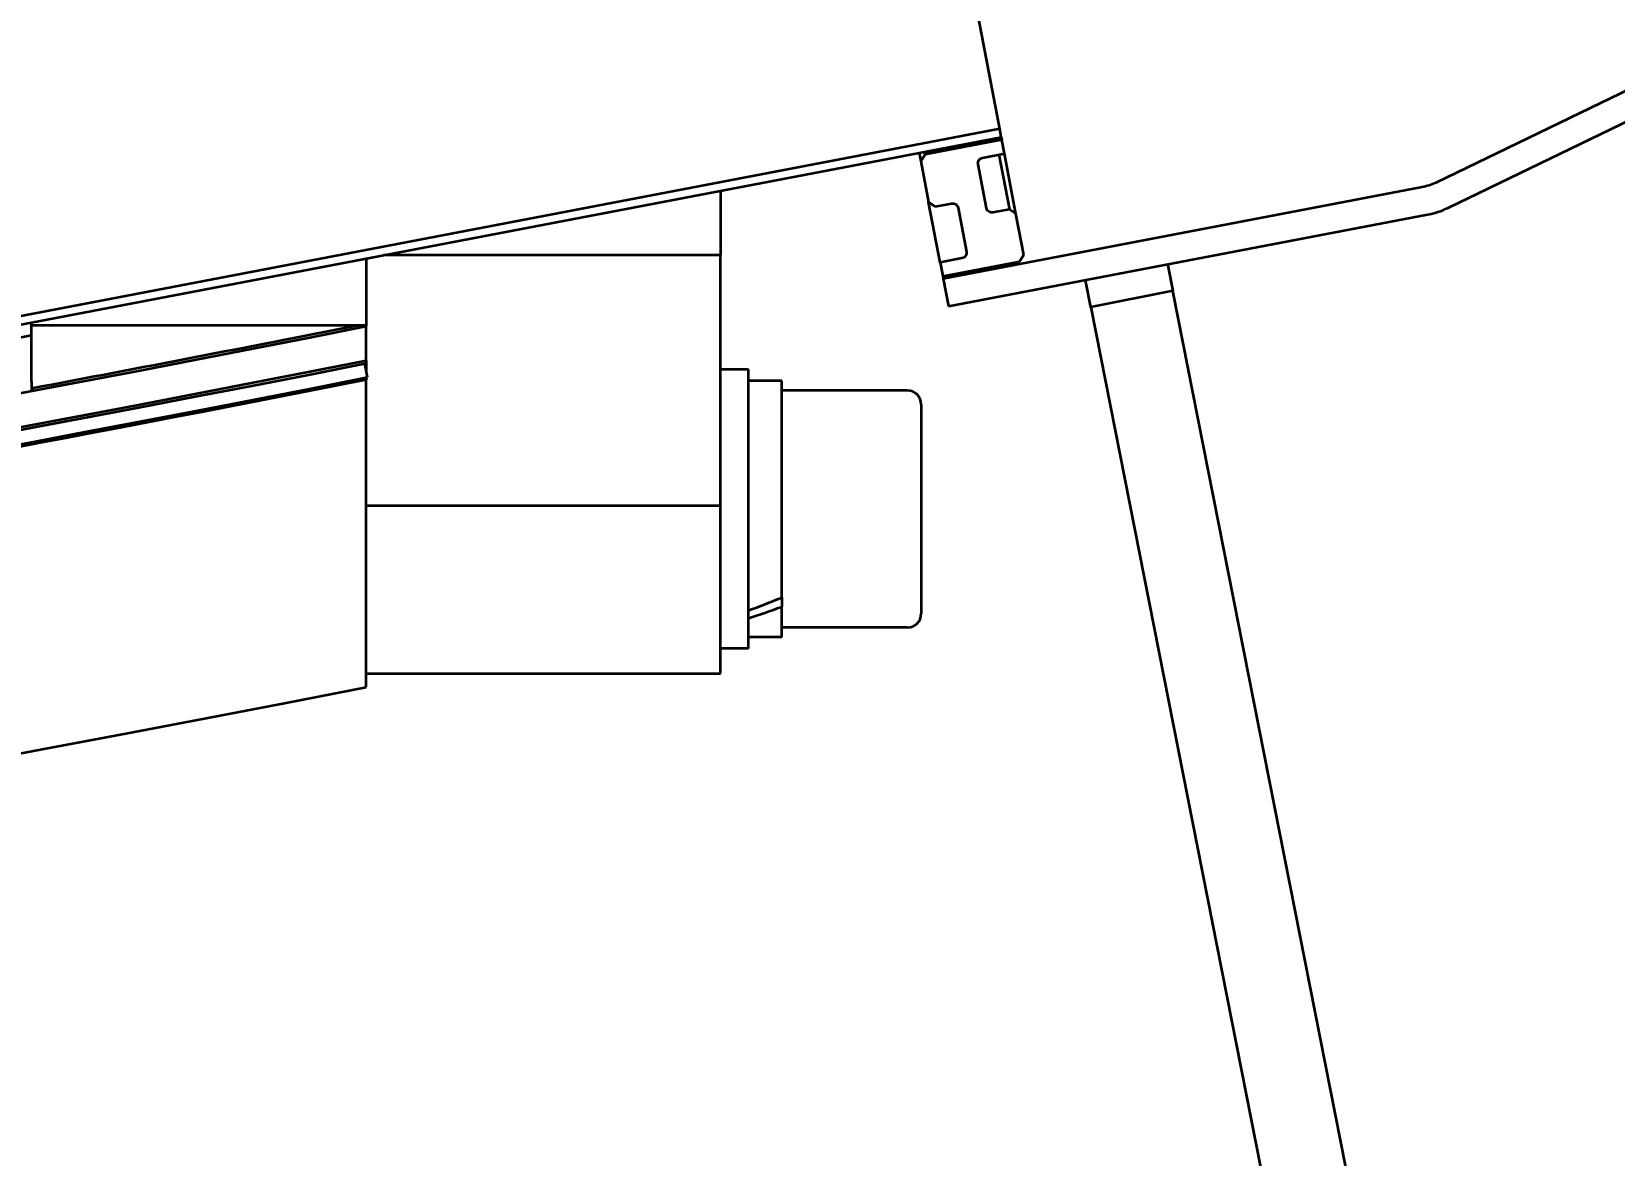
# Model space of a CAD drawing. Header units: millimetres. Extents: x -605 to 8012, y -2292 to 5879.
# Drawn here: x 1112.5 to 1207.1, y 1267.6 to 1334.8 of the extents above; entities that cross this region are included whole.
import ezdxf

# ---------------------------------------------------------------- set-up
doc = ezdxf.new("R2010")
doc.units = ezdxf.units.MM
doc.header["$LTSCALE"] = 5
doc.layers.add('AM_5', color=3, linetype='Continuous', lineweight=25)
doc.layers.add('Arestas Visíveis', color=7, linetype='Continuous', lineweight=35)
doc.layers.add('Dimensão', color=7, linetype='Continuous', lineweight=18, true_color=0x006400)
doc.styles.get("Standard").update_dxf_attribs({"font": 'SwissCL.ttf'})
doc.styles.add('Texto_2_5_COTA - LNLS', font='SwissCLI.ttf')
doc.dimstyles.new('PADRAO-LNLS', dxfattribs={"dimscale": 5, "dimtxt": 2.5, "dimasz": 2.5, "dimexe": 1, "dimexo": 1, "dimgap": 0.25, "dimtad": 1, "dimdec": 1, "dimrnd": 1e-08, "dimzin": 0, "dimtxsty": 'Texto_2_5_COTA - LNLS', "dimcen": 0.09, "dimdle": 4, "dimclrd": 98, "dimclre": 98, "dimclrt": 1, "dimadec": 1, "dimazin": 0, "dimtfac": 0.6, "dimtdec": 3, "dimtmove": 0, "dimatfit": 3, "dimfxl": 1, "dimtolj": 1, "dimtzin": 0, "dimlwd": 15, "dimlwe": 15, "dimarcsym": 0})
doc.dimstyles.new('Standard$0', dxfattribs={"dimscale": 5, "dimtxt": 0.18, "dimasz": 4.572, "dimexe": 0.18, "dimexo": 0.0625, "dimgap": 0.09, "dimtad": 0, "dimtih": 1, "dimtoh": 1, "dimdec": 4, "dimzin": 0, "dimdsep": 46, "dimtxsty": 'Standard', "dimblk": 'CLOSED', "dimcen": 0.09, "dimadec": 0, "dimazin": 0, "dimtfac": 1, "dimtdec": 4, "dimtofl": 0, "dimtmove": 0, "dimatfit": 3, "dimfxl": 1, "dimtolj": 1, "dimtzin": 0, "dimarcsym": 0})

# ---------------------------------------------------------------- blocks, each defined once
blk = doc.blocks.new('*D20')
at = {"layer": 'Defpoints', "color": 0, "linetype": 'Continuous', "transparency": 16777216}
for p in [(695.812, 1387.753), (772.821, 1387.753), (695.812, 1295.001)]:
    blk.add_point(p, dxfattribs=at)
at = {"layer": 'Dimensão', "color": 98, "linetype": 'Continuous', "lineweight": 15, "transparency": 16777216}
for p, q in [((700.812, 1387.753), (777.821, 1387.753)), ((772.821, 1307.501), (772.821, 1375.253)), ((700.812, 1295.001), (777.821, 1295.001)), ((772.821, 941.002), (772.821, 1295.001)), ((1129.323, 941.002), (772.821, 941.002))]:
    blk.add_line(p, q, dxfattribs=at)
at = {"layer": 'Dimensão', "color": 98, "linetype": 'Continuous', "transparency": 16777216}
for points in [[(770.738, 1375.253), (774.905, 1375.253), (772.821, 1387.753)], [(770.738, 1307.501), (774.905, 1307.501), (772.821, 1295.001)]]:
    blk.add_solid(points, dxfattribs=at)
at = {"layer": 'Dimensão', "color": 1, "linetype": 'Continuous', "lineweight": 18, "transparency": 16777216, "insert": (957.322, 950.198), "char_height": 12.5, "attachment_point": 5, "style": 'Texto_2_5_COTA - LNLS'}
blk.add_mtext('\\A1;\\fSwis721 LtCn BT|b0|i1;\\H12.4500;55,7 - (Centro Bloco Laminas e Centro Camara de Vacuo)', dxfattribs=at)
blk = doc.blocks.new('*D28')
at = {"layer": 'AM_5', "color": 0, "lineweight": -2, "transparency": 16777216}
for p, q in [((695.812, 1387.691), (695.812, 830.592)), ((1380.395, 1387.691), (1380.395, 830.592)), ((695.992, 830.772), (1037.601, 830.772)), ((1380.215, 830.772), (1038.606, 830.772))]:
    blk.add_line(p, q, dxfattribs=at)
at = {"layer": 'AM_5', "color": 0, "transparency": 16777216}
for points in [[(695.992, 830.802), (695.992, 830.742), (695.812, 830.772)], [(1380.215, 830.802), (1380.215, 830.742), (1380.395, 830.772)]]:
    blk.add_solid(points, dxfattribs=at)
at = {"layer": 'Defpoints', "color": 0, "transparency": 16777216}
for p in [(695.812, 1387.753), (1380.395, 1387.753), (695.812, 830.772)]:
    blk.add_point(p, dxfattribs=at)
at = {"layer": 'AM_5', "color": 0, "transparency": 16777216, "insert": (1038.103, 830.772), "char_height": 0.18, "attachment_point": 5}
blk.add_mtext('\\A1;684.5834', dxfattribs=at)

msp = doc.modelspace()

# ---------------------------------------------------------------- linework, layer by layer
at = {"layer": 'Arestas Visíveis'}
for p, q in [((1170.33535, 1328.9995), (1163.4791, 1364.84975)), ((1214.83825, 1334.70692), (1196.40819, 1325.7868)), ((1197.13428, 1324.28661), (1215.56434, 1333.20672)), ((1170.33535, 1328.9995), (1104.8554, 1316.47667)), ((1170.42927, 1328.5084), (1170.33535, 1328.9995)), ((1104.94932, 1315.98557), (1170.42927, 1328.5084)), ((1170.46057, 1328.3447), (1165.87698, 1327.4681)), ((1170.42927, 1328.5084), (1170.46057, 1328.3447)), ((1170.61711, 1327.5262), (1170.46057, 1328.3447)), ((1165.51827, 1327.56919), (1165.61219, 1327.07809)), ((1165.87698, 1327.4681), (1165.61219, 1327.07809)), ((1165.87698, 1327.4681), (1165.84565, 1327.6319)), ((1169.30751, 1327.27574), (1170.61711, 1327.5262)), ((1170.2892, 1327.46623), (1170.91585, 1324.18959)), ((1171.30587, 1323.9248), (1170.61653, 1327.52924)), ((1165.61219, 1327.07809), (1166.0818, 1324.62258)), ((1169.54364, 1324.26653), (1169.04272, 1326.88573)), ((1153.64498, 1325.29846), (1153.64498, 1321.44726)), ((1195.58215, 1325.51319), (1166.9584, 1320.03899)), ((1166.0818, 1324.62258), (1166.47181, 1324.3578)), ((1166.77055, 1321.02119), (1166.0818, 1324.62258)), ((1166.47181, 1324.3578), (1167.45401, 1324.54564)), ((1167.84403, 1324.28086), (1168.34494, 1321.66166)), ((1167.27147, 1318.40199), (1195.89522, 1323.87619)), ((1170.91585, 1324.18959), (1169.93365, 1324.00174)), ((1171.30587, 1323.9248), (1170.91585, 1324.18959)), ((1171.77547, 1321.4693), (1171.30587, 1323.9248)), ((1153.64498, 1321.44726), (1133.50763, 1321.44726)), ((1153.64498, 1306.4646), (1153.64498, 1321.44726)), ((1171.51069, 1321.07928), (1171.77547, 1321.4693)), ((1132.47832, 1321.2504), (1132.47832, 1317.24695)), ((1168.08015, 1321.27164), (1166.77055, 1321.02119)), ((1166.77055, 1321.02119), (1166.92709, 1320.20269)), ((1166.92709, 1320.20269), (1171.51069, 1321.07928)), ((1180.36951, 1320.90694), (1180.40359, 1320.73429)), ((1180.40359, 1320.73429), (1180.68372, 1319.31535)), ((1166.92709, 1320.20269), (1166.9584, 1320.03899)), ((1166.9584, 1320.03899), (1167.27147, 1318.40199)), ((1175.49827, 1319.76586), (1175.45842, 1319.96772)), ((1175.7784, 1318.34692), (1175.49827, 1319.76586)), ((1180.68372, 1319.31535), (1175.7784, 1318.34692)), ((1197.17355, 1235.79), (1180.68372, 1319.31535)), ((1175.7784, 1318.34692), (1192.26823, 1234.82157)), ((1112.47832, 1316.67028), (1112.47832, 1317.42547)), ((1132.47832, 1317.24695), (1112.47832, 1317.24695)), ((1132.47832, 1317.24695), (1132.47832, 1317.19967)), ((1132.47832, 1315.16094), (1132.47832, 1317.19967)), ((1112.47832, 1313.89499), (1112.47832, 1316.67028)), ((1132.55909, 1314.15756), (1132.39755, 1314.97509)), ((1132.47832, 1315.16094), (1132.47832, 1314.56632)), ((1112.47832, 1313.89499), (1112.47832, 1313.33695)), ((1132.47832, 1314.1416), (1132.47832, 1313.99427)), ((1155.31165, 1314.61392), (1153.64498, 1314.61392)), ((1155.31165, 1297.94726), (1155.31165, 1314.61392)), ((1157.31165, 1313.94726), (1155.31165, 1313.94726)), ((1157.31165, 1300.99064), (1157.31165, 1313.94726)), ((1164.81165, 1313.36392), (1157.31165, 1313.36392)), ((1165.64498, 1312.53059), (1165.64498, 1300.03059)), ((1153.64498, 1306.4646), (1132.47832, 1306.4646)), ((1153.64498, 1296.44726), (1153.64498, 1306.4646)), ((1157.31165, 1300.99064), (1157.31165, 1300.86578)), ((1157.31165, 1300.86578), (1157.31165, 1300.44117)), ((1157.31165, 1298.61392), (1157.31165, 1300.44117)), ((1164.81165, 1299.19726), (1157.31165, 1299.19726)), ((1155.31165, 1297.94726), (1153.64498, 1297.94726)), ((1157.31165, 1298.61392), (1155.31165, 1298.61392)), ((1132.47832, 1296.44726), (1153.64498, 1296.44726))]:
    msp.add_line(p, q, dxfattribs=at)
for centre, radius, start, end in [((707.11729, 3578.02936), 2248.33333, 259.24614471, 280.75385529), ((707.11729, 3578.02936), 2251.66667, 259.25013713, 280.75385529), ((695.81165, 3524.42014), 2250, 258.80936134, 281.19063866), ((695.81165, 3524.58681), 2250, 280.67192929, 281.17496299), ((695.81165, 3527.75348), 2250, 277.39823899, 280.67192929), ((695.81165, 3524.42014), 2252, 258.8194279, 281.1805721), ((695.81165, 3524.42014), 2252.16667, 258.82236055, 281.17763945), ((695.81165, 3524.42014), 2253, 258.82236055, 281.17763945), ((1164.81165, 1312.53059), 0.83333, 0, 90), ((1164.81165, 1300.03059), 0.83333, 270, 0), ((695.81165, 3524.42014), 2271.16667, 265.35829014, 281.08501737)]:
    msp.add_arc(centre, radius, start, end, dxfattribs=at)
for centre, major_axis, ratio, start_param, end_param in [((1112.58654, 1313.58052), (-0.13797, -0.30344), 0.03723658, 0.66276026, 1.39194825), ((1156.61883, 1306.28059), (13.10195, 6.10252), 0.35420743, 4.45028317, 4.60107967), ((1158.00447, 1306.28059), (13.10195, 6.10252), 0.35420743, 4.34467881, 4.49668444)]:
    msp.add_ellipse(centre, major_axis=major_axis, ratio=ratio, start_param=start_param, end_param=end_param, dxfattribs=at)
for points, knots in [([(1169.04272, 1326.88573), (1169.03852, 1326.90771), (1169.03654, 1326.93006), (1169.03709, 1326.97483), (1169.03962, 1326.99712), (1169.05356, 1327.06141), (1169.07096, 1327.10163), (1169.12019, 1327.17313), (1169.15156, 1327.20373), (1169.22425, 1327.25119), (1169.26488, 1327.26759), (1169.30751, 1327.27574)], [-0.0314962953, -0.0314962953, -0.0314962953, -0.0314962953, -0.0274674794, -0.0274674794, -0.0234386637, -0.0234386637, -0.0156257701, -0.0156257701, -0.0078128833, -0.0078128833, 0, 0, 0, 0]), ([(1167.45401, 1324.54564), (1167.49442, 1324.55337), (1167.54378, 1324.553), (1167.62436, 1324.53636), (1167.66982, 1324.51713), (1167.73789, 1324.47092), (1167.77254, 1324.43575), (1167.81774, 1324.36701), (1167.8363, 1324.32126), (1167.84403, 1324.28086)], [0.0592385096, 0.0592385096, 0.0592385096, 0.0592385096, 0.0666433221, 0.0666433221, 0.0740481354, 0.0740481354, 0.0814529496, 0.0814529496, 0.0888577645, 0.0888577645, 0.0888577645, 0.0888577645]), ([(1169.93365, 1324.00174), (1169.91167, 1323.99754), (1169.88932, 1323.99556), (1169.84456, 1323.99611), (1169.82226, 1323.99864), (1169.75797, 1324.01258), (1169.71775, 1324.02998), (1169.64625, 1324.07921), (1169.61565, 1324.11057), (1169.56819, 1324.18326), (1169.55179, 1324.2239), (1169.54364, 1324.26653)], [-0.0314962915, -0.0314962915, -0.0314962915, -0.0314962915, -0.0274674877, -0.0274674877, -0.0234386837, -0.0234386837, -0.0156257928, -0.0156257928, -0.0078128976, -0.0078128976, 0, 0, 0, 0]), ([(1168.34494, 1321.66166), (1168.35267, 1321.62125), (1168.3523, 1321.57189), (1168.33566, 1321.49131), (1168.31643, 1321.44585), (1168.27021, 1321.37778), (1168.23505, 1321.34313), (1168.1663, 1321.29792), (1168.12056, 1321.27937), (1168.08015, 1321.27164)], [-0.0296192542, -0.0296192542, -0.0296192542, -0.0296192542, -0.0222144397, -0.0222144397, -0.0148096258, -0.0148096258, -0.0074048126, -0.0074048126, 0, 0, 0, 0]), ([(1132.47832, 1313.99427), (1063.37864, 1300.33652), (992.45915, 1289.70136), (847.94736, 1275.21997), (774.34494, 1271.40265), (626.08039, 1271.1129), (551.41068, 1274.64004), (403.9711, 1289.04279), (331.19566, 1299.75324), (259.14498, 1313.99427)], [0.0543529, 0.0543529, 0.0543529, 0.0543529, 12.73107, 12.73107, 25.46214, 25.46214, 38.19321001, 38.19321001, 50.64236188, 50.64236188, 50.64236188, 50.64236188])]:
    msp.add_open_spline(points, degree=3, knots=knots, dxfattribs=at)
for points in [[(1196.40819, 1325.7868), (1196.1431, 1325.6585), (1195.84982, 1325.56438), (1195.58215, 1325.51319)], [(1195.89522, 1323.87619), (1196.29672, 1323.95297), (1196.73665, 1324.09416), (1197.13428, 1324.28661)]]:
    msp.add_open_spline(points, degree=3, dxfattribs=at)
msp.add_rational_spline([(1132.47832, 1295.62669), (1132.47832, 1304.84707), (1132.47832, 1313.99427)], [1, 1.00000876553, 1.00000105121], degree=2, dxfattribs=at)

# ---------------------------------------------------------------- dimensions: what is measured, and where the dimension line sits
at = {"layer": 'AM_5'}
dim = msp.add_linear_dim(base=(695.81165, 830.77223), p1=(1380.39509, 1387.75348), p2=(695.81165, 1387.75348), angle=0, dimstyle='Standard$0', override={"dimscale": 1, "dimasz": 0.18, "dimpost": ''}, dxfattribs=at)
dim.commit()
dim.dimension.update_dxf_attribs({"geometry": '*D28', "text_midpoint": (1038.10337, 830.77223)})
at = {"layer": 'Dimensão', "color": 98, "linetype": 'Continuous', "lineweight": 18, "true_color": 0x006400}
dim = msp.add_linear_dim(base=(772.82137, 1387.75348), p1=(695.81165, 1295.0013), p2=(695.81165, 1387.75348), angle=270, text='\\fSwis721 LtCn BT|b0|i1;\\H12.4500;<> - (Centro Bloco Laminas e Centro Camara de Vacuo)', dimstyle='PADRAO-LNLS', override={"dimgap": 0.25, "dimtih": 1, "dimtoh": 1, "dimdec": 1, "dimlfac": 0.6, "dimtol": 0, "dimlim": 0, "dimtp": 0, "dimtm": 0, "dimtdec": 3, "dimtofl": 0, "dimtmove": 1, "dimatfit": 2}, dxfattribs=at)
dim.commit()
dim.dimension.update_dxf_attribs({"geometry": '*D20', "text_midpoint": (777.11447, 941.00163), "dimtype": 160})

doc.saveas('drawing.dxf')
